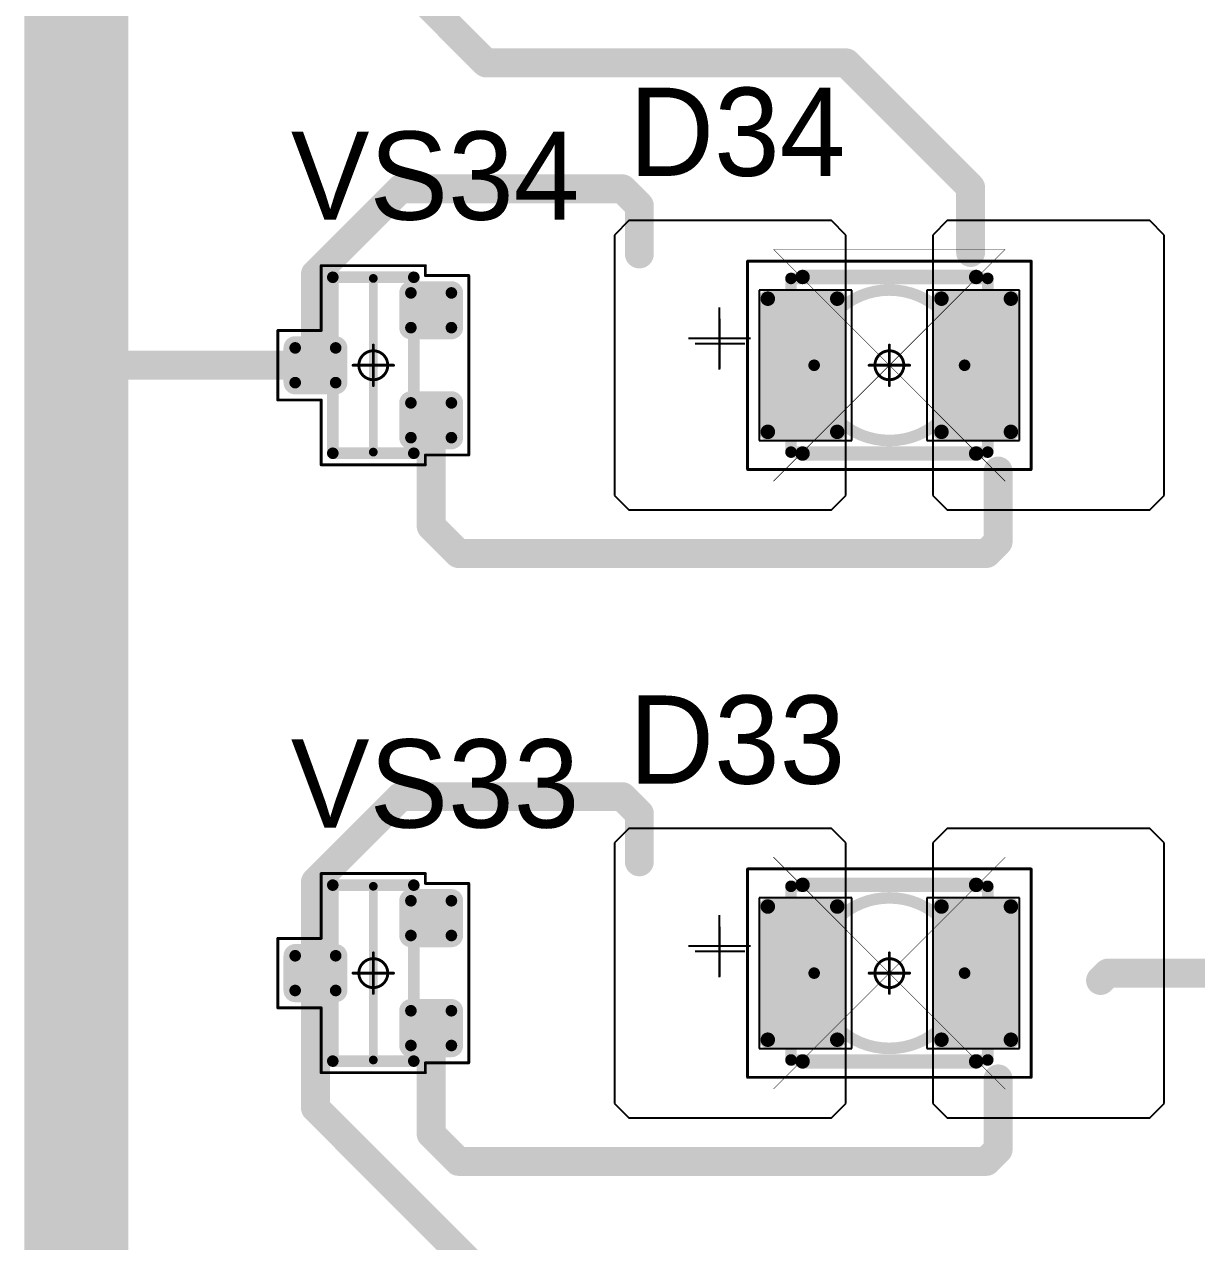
# Model space of a CAD drawing. Header units: millimetres. Extents: x 0 to 395, y 0 to 190.
# Drawn here: x 102.05 to 122.31, y 125.39 to 146.42 of the extents above; entities that cross this region are included whole.
import ezdxf

# ---------------------------------------------------------------- set-up
doc = ezdxf.new("R2010")
doc.units = ezdxf.units.MM
for name, color, linetype in [('Mechanical13', 56, 'Continuous'), ('Mechanical15', 56, 'Continuous'), ('Mechanical5', 56, 'Continuous'), ('TopLayer', 1, 'Continuous'), ('TopOverlay', 2, 'Continuous'), ('TopPaste', 8, 'Continuous'), ('TopSolder', 216, 'Continuous')]:
    doc.layers.add(name, color=color, linetype=linetype)

# ---------------------------------------------------------------- blocks, each defined once
blk = doc.blocks.new('SOT23_1150')
at = {"layer": 'Mechanical13', "const_width": 0.2}
for points in [[(0.7, 1.52), (-0.7, 1.52)], [(-0.7, 1.52), (-0.7, -1.52)], [(0.7, 1.52), (0.7, -1.52)], [(0.7, -1.52), (-0.7, -1.52)]]:
    blk.add_lwpolyline(points, dxfattribs=at)
at = {"layer": 'Mechanical13', "const_width": 0.1}
for points in [[(-0.75, 1.52, 1), (-0.65, 1.52, 1)], [(-0.75, 1.52, 1), (-0.65, 1.52, 1)], [(0.65, 1.52, 1), (0.75, 1.52, 1)], [(0.65, 1.52, 1), (0.75, 1.52, 1)], [(-0.75, -1.52, 1), (-0.65, -1.52, 1)], [(-0.75, -1.52, 1), (-0.65, -1.52, 1)], [(0.65, -1.52, 1), (0.75, -1.52, 1)], [(0.65, -1.52, 1), (0.75, -1.52, 1)]]:
    blk.add_lwpolyline(points, format="xyb", close=True, dxfattribs=at)
at = {"layer": 'Mechanical15', "const_width": 0.05}
for points in [[(-0.9, 1.72), (-0.9, 1.55)], [(0.9, 1.72), (-0.9, 1.72)], [(0.9, 1.72), (0.9, 0.6)], [(-1.65, 1.55), (-1.65, -1.55)], [(-0.9, 1.55), (-1.65, 1.55)], [(1.65, 0.6), (0.9, 0.6)], [(1.65, 0.6), (1.65, -0.6)], [(0, 0.35), (0, -0.35)], [(0.35, 0), (-0.35, 0)], [(1.65, -0.6), (0.9, -0.6)], [(0.9, -0.6), (0.9, -1.72)], [(-0.9, -1.55), (-1.65, -1.55)], [(-0.9, -1.55), (-0.9, -1.72)], [(0.9, -1.72), (-0.9, -1.72)]]:
    blk.add_lwpolyline(points, dxfattribs=at)
at = {"layer": 'Mechanical15'}
for points, const_width in [([(-0.913, 1.72, 1), (-0.888, 1.72, 1)], 0.025), ([(-0.913, 1.72, 1), (-0.888, 1.72, 1)], 0.025), ([(0.888, 1.72, 1), (0.913, 1.72, 1)], 0.025), ([(0.888, 1.72, 1), (0.913, 1.72, 1)], 0.025), ([(-1.662, 1.55, 1), (-1.637, 1.55, 1)], 0.025), ([(-1.662, 1.55, 1), (-1.637, 1.55, 1)], 0.025), ([(-0.913, 1.55, 1), (-0.888, 1.55, 1)], 0.025), ([(-0.913, 1.55, 1), (-0.888, 1.55, 1)], 0.025), ([(0.888, 0.6, 1), (0.913, 0.6, 1)], 0.025), ([(0.888, 0.6, 1), (0.913, 0.6, 1)], 0.025), ([(1.637, 0.6, 1), (1.662, 0.6, 1)], 0.025), ([(1.637, 0.6, 1), (1.662, 0.6, 1)], 0.025), ([(0.25, 0, 1), (-0.25, 0, 1)], 0.05), ([(-0.012, 0.35, 1), (0.012, 0.35, 1)], 0.025), ([(-0.362, 0, 1), (-0.337, 0, 1)], 0.025), ([(-0.262, 0, 1), (-0.238, 0, 1)], 0.025), ([(0.238, 0, 1), (0.262, 0, 1)], 0.025), ([(0.337, 0, 1), (0.362, 0, 1)], 0.025), ([(-0.012, -0.35, 1), (0.012, -0.35, 1)], 0.025), ([(0.888, -0.6, 1), (0.913, -0.6, 1)], 0.025), ([(0.888, -0.6, 1), (0.913, -0.6, 1)], 0.025), ([(1.637, -0.6, 1), (1.662, -0.6, 1)], 0.025), ([(1.637, -0.6, 1), (1.662, -0.6, 1)], 0.025), ([(-1.662, -1.55, 1), (-1.637, -1.55, 1)], 0.025), ([(-1.662, -1.55, 1), (-1.637, -1.55, 1)], 0.025), ([(-0.913, -1.55, 1), (-0.888, -1.55, 1)], 0.025), ([(-0.913, -1.55, 1), (-0.888, -1.55, 1)], 0.025), ([(-0.913, -1.72, 1), (-0.888, -1.72, 1)], 0.025), ([(-0.913, -1.72, 1), (-0.888, -1.72, 1)], 0.025), ([(0.888, -1.72, 1), (0.913, -1.72, 1)], 0.025), ([(0.888, -1.72, 1), (0.913, -1.72, 1)], 0.025)]:
    blk.add_lwpolyline(points, format="xyb", close=True, dxfattribs=dict(at, const_width=const_width))
at = {"layer": 'TopLayer', "const_width": 0.1}
for points in [[(-1.4, 1.25, 1), (-1.3, 1.25, 1)], [(-0.7, 1.25, 1), (-0.6, 1.25, 1)], [(-1.4, 0.65, 1), (-1.3, 0.65, 1)], [(-0.7, 0.65, 1), (-0.6, 0.65, 1)], [(0.6, 0.3, 1), (0.7, 0.3, 1)], [(1.3, 0.3, 1), (1.4, 0.3, 1)], [(0.6, -0.3, 1), (0.7, -0.3, 1)], [(1.3, -0.3, 1), (1.4, -0.3, 1)], [(-1.4, -0.65, 1), (-1.3, -0.65, 1)], [(-0.7, -0.65, 1), (-0.6, -0.65, 1)], [(-1.4, -1.25, 1), (-1.3, -1.25, 1)], [(-0.7, -1.25, 1), (-0.6, -1.25, 1)]]:
    blk.add_lwpolyline(points, format="xyb", close=True, dxfattribs=at)
at = {"layer": 'TopLayer'}
for points in [[(-1.35, 1.35), (-1.35, 0.55), (-0.65, 1.35), (-0.65, 0.55)], [(-1.45, 1.25), (-1.45, 0.65), (-0.55, 1.25), (-0.55, 0.65)], [(0.55, 0.3), (0.55, -0.3), (1.45, 0.3), (1.45, -0.3)], [(0.65, 0.4), (0.65, -0.4), (1.35, 0.4), (1.35, -0.4)], [(-1.35, -0.55), (-1.35, -1.35), (-0.65, -0.55), (-0.65, -1.35)], [(-1.45, -0.65), (-1.45, -1.25), (-0.55, -0.65), (-0.55, -1.25)]]:
    blk.add_solid(points, dxfattribs=at)
at = {"layer": 'TopOverlay', "const_width": 0.15}
blk.add_lwpolyline([(0, 1.5), (0, -1.5)], dxfattribs=at)
at = {"layer": 'TopOverlay', "const_width": 0.075}
for points in [[(-0.038, 1.5, 1), (0.038, 1.5, 1)], [(-0.038, -1.5, 1), (0.038, -1.5, 1)]]:
    blk.add_lwpolyline(points, format="xyb", close=True, dxfattribs=at)
at = {"layer": 'TopPaste', "const_width": 0.075}
for points in [[(-1.387, 1.25, 1), (-1.313, 1.25, 1)], [(-0.687, 1.25, 1), (-0.613, 1.25, 1)], [(-1.387, 0.65, 1), (-1.313, 0.65, 1)], [(-0.687, 0.65, 1), (-0.613, 0.65, 1)], [(0.613, 0.3, 1), (0.687, 0.3, 1)], [(1.313, 0.3, 1), (1.387, 0.3, 1)], [(0.613, -0.3, 1), (0.687, -0.3, 1)], [(1.313, -0.3, 1), (1.387, -0.3, 1)], [(-1.387, -0.65, 1), (-1.313, -0.65, 1)], [(-0.687, -0.65, 1), (-0.613, -0.65, 1)], [(-1.387, -1.25, 1), (-1.313, -1.25, 1)], [(-0.687, -1.25, 1), (-0.613, -1.25, 1)]]:
    blk.add_lwpolyline(points, format="xyb", close=True, dxfattribs=at)
at = {"layer": 'TopPaste'}
for points in [[(-1.35, 1.325), (-1.35, 0.575), (-0.65, 1.325), (-0.65, 0.575)], [(-1.425, 1.25), (-1.425, 0.65), (-0.575, 1.25), (-0.575, 0.65)], [(0.575, 0.3), (0.575, -0.3), (1.425, 0.3), (1.425, -0.3)], [(0.65, 0.375), (0.65, -0.375), (1.35, 0.375), (1.35, -0.375)], [(-1.35, -0.575), (-1.35, -1.325), (-0.65, -0.575), (-0.65, -1.325)], [(-1.425, -0.65), (-1.425, -1.25), (-0.575, -0.65), (-0.575, -1.25)]]:
    blk.add_solid(points, dxfattribs=at)
at = {"layer": 'TopSolder', "const_width": 0.202}
for points in [[(-1.451, 1.25, 1), (-1.249, 1.25, 1)], [(-0.751, 1.25, 1), (-0.549, 1.25, 1)], [(-1.451, 0.65, 1), (-1.249, 0.65, 1)], [(-0.751, 0.65, 1), (-0.549, 0.65, 1)], [(0.549, 0.3, 1), (0.751, 0.3, 1)], [(1.249, 0.3, 1), (1.451, 0.3, 1)], [(0.549, -0.3, 1), (0.751, -0.3, 1)], [(1.249, -0.3, 1), (1.451, -0.3, 1)], [(-1.451, -0.65, 1), (-1.249, -0.65, 1)], [(-0.751, -0.65, 1), (-0.549, -0.65, 1)], [(-1.451, -1.25, 1), (-1.249, -1.25, 1)], [(-0.751, -1.25, 1), (-0.549, -1.25, 1)]]:
    blk.add_lwpolyline(points, format="xyb", close=True, dxfattribs=at)
at = {"layer": 'TopSolder'}
for points in [[(-1.35, 1.452), (-1.35, 0.448), (-0.65, 1.452), (-0.65, 0.448)], [(-1.552, 1.25), (-1.552, 0.65), (-0.448, 1.25), (-0.448, 0.65)], [(0.65, 0.502), (0.65, -0.502), (1.35, 0.502), (1.35, -0.502)], [(0.448, 0.3), (0.448, -0.3), (1.552, 0.3), (1.552, -0.3)], [(-1.35, -0.448), (-1.35, -1.452), (-0.65, -0.448), (-0.65, -1.452)], [(-1.552, -0.65), (-1.552, -1.25), (-0.448, -0.65), (-0.448, -1.25)]]:
    blk.add_solid(points, dxfattribs=at)
blk = doc.blocks.new('SOT23_1151')
at = {"layer": 'Mechanical13', "const_width": 0.2}
for points in [[(0.7, 1.52), (-0.7, 1.52)], [(-0.7, 1.52), (-0.7, -1.52)], [(0.7, 1.52), (0.7, -1.52)], [(0.7, -1.52), (-0.7, -1.52)]]:
    blk.add_lwpolyline(points, dxfattribs=at)
at = {"layer": 'Mechanical13', "const_width": 0.1}
for points in [[(-0.75, 1.52, 1), (-0.65, 1.52, 1)], [(-0.75, 1.52, 1), (-0.65, 1.52, 1)], [(0.65, 1.52, 1), (0.75, 1.52, 1)], [(0.65, 1.52, 1), (0.75, 1.52, 1)], [(-0.75, -1.52, 1), (-0.65, -1.52, 1)], [(-0.75, -1.52, 1), (-0.65, -1.52, 1)], [(0.65, -1.52, 1), (0.75, -1.52, 1)], [(0.65, -1.52, 1), (0.75, -1.52, 1)]]:
    blk.add_lwpolyline(points, format="xyb", close=True, dxfattribs=at)
at = {"layer": 'Mechanical15', "const_width": 0.05}
for points in [[(-0.9, 1.72), (-0.9, 1.55)], [(0.9, 1.72), (-0.9, 1.72)], [(0.9, 1.72), (0.9, 0.6)], [(-1.65, 1.55), (-1.65, -1.55)], [(-0.9, 1.55), (-1.65, 1.55)], [(1.65, 0.6), (0.9, 0.6)], [(1.65, 0.6), (1.65, -0.6)], [(0, 0.35), (0, -0.35)], [(0.35, 0), (-0.35, 0)], [(1.65, -0.6), (0.9, -0.6)], [(0.9, -0.6), (0.9, -1.72)], [(-0.9, -1.55), (-1.65, -1.55)], [(-0.9, -1.55), (-0.9, -1.72)], [(0.9, -1.72), (-0.9, -1.72)]]:
    blk.add_lwpolyline(points, dxfattribs=at)
at = {"layer": 'Mechanical15'}
for points, const_width in [([(-0.913, 1.72, 1), (-0.888, 1.72, 1)], 0.025), ([(-0.913, 1.72, 1), (-0.888, 1.72, 1)], 0.025), ([(0.888, 1.72, 1), (0.913, 1.72, 1)], 0.025), ([(0.888, 1.72, 1), (0.913, 1.72, 1)], 0.025), ([(-1.662, 1.55, 1), (-1.637, 1.55, 1)], 0.025), ([(-1.662, 1.55, 1), (-1.637, 1.55, 1)], 0.025), ([(-0.913, 1.55, 1), (-0.888, 1.55, 1)], 0.025), ([(-0.913, 1.55, 1), (-0.888, 1.55, 1)], 0.025), ([(0.888, 0.6, 1), (0.913, 0.6, 1)], 0.025), ([(0.888, 0.6, 1), (0.913, 0.6, 1)], 0.025), ([(1.637, 0.6, 1), (1.662, 0.6, 1)], 0.025), ([(1.637, 0.6, 1), (1.662, 0.6, 1)], 0.025), ([(0.25, 0, 1), (-0.25, 0, 1)], 0.05), ([(-0.012, 0.35, 1), (0.012, 0.35, 1)], 0.025), ([(-0.362, 0, 1), (-0.337, 0, 1)], 0.025), ([(-0.262, 0, 1), (-0.238, 0, 1)], 0.025), ([(0.238, 0, 1), (0.262, 0, 1)], 0.025), ([(0.337, 0, 1), (0.362, 0, 1)], 0.025), ([(-0.012, -0.35, 1), (0.012, -0.35, 1)], 0.025), ([(0.888, -0.6, 1), (0.913, -0.6, 1)], 0.025), ([(0.888, -0.6, 1), (0.913, -0.6, 1)], 0.025), ([(1.637, -0.6, 1), (1.662, -0.6, 1)], 0.025), ([(1.637, -0.6, 1), (1.662, -0.6, 1)], 0.025), ([(-1.662, -1.55, 1), (-1.637, -1.55, 1)], 0.025), ([(-1.662, -1.55, 1), (-1.637, -1.55, 1)], 0.025), ([(-0.913, -1.55, 1), (-0.888, -1.55, 1)], 0.025), ([(-0.913, -1.55, 1), (-0.888, -1.55, 1)], 0.025), ([(-0.913, -1.72, 1), (-0.888, -1.72, 1)], 0.025), ([(-0.913, -1.72, 1), (-0.888, -1.72, 1)], 0.025), ([(0.888, -1.72, 1), (0.913, -1.72, 1)], 0.025), ([(0.888, -1.72, 1), (0.913, -1.72, 1)], 0.025)]:
    blk.add_lwpolyline(points, format="xyb", close=True, dxfattribs=dict(at, const_width=const_width))
at = {"layer": 'TopLayer', "const_width": 0.1}
for points in [[(-1.4, 1.25, 1), (-1.3, 1.25, 1)], [(-0.7, 1.25, 1), (-0.6, 1.25, 1)], [(-1.4, 0.65, 1), (-1.3, 0.65, 1)], [(-0.7, 0.65, 1), (-0.6, 0.65, 1)], [(0.6, 0.3, 1), (0.7, 0.3, 1)], [(1.3, 0.3, 1), (1.4, 0.3, 1)], [(0.6, -0.3, 1), (0.7, -0.3, 1)], [(1.3, -0.3, 1), (1.4, -0.3, 1)], [(-1.4, -0.65, 1), (-1.3, -0.65, 1)], [(-0.7, -0.65, 1), (-0.6, -0.65, 1)], [(-1.4, -1.25, 1), (-1.3, -1.25, 1)], [(-0.7, -1.25, 1), (-0.6, -1.25, 1)]]:
    blk.add_lwpolyline(points, format="xyb", close=True, dxfattribs=at)
at = {"layer": 'TopLayer'}
for points in [[(-1.35, 1.35), (-1.35, 0.55), (-0.65, 1.35), (-0.65, 0.55)], [(-1.45, 1.25), (-1.45, 0.65), (-0.55, 1.25), (-0.55, 0.65)], [(0.55, 0.3), (0.55, -0.3), (1.45, 0.3), (1.45, -0.3)], [(0.65, 0.4), (0.65, -0.4), (1.35, 0.4), (1.35, -0.4)], [(-1.35, -0.55), (-1.35, -1.35), (-0.65, -0.55), (-0.65, -1.35)], [(-1.45, -0.65), (-1.45, -1.25), (-0.55, -0.65), (-0.55, -1.25)]]:
    blk.add_solid(points, dxfattribs=at)
at = {"layer": 'TopOverlay', "const_width": 0.15}
blk.add_lwpolyline([(0, 1.5), (0, -1.5)], dxfattribs=at)
at = {"layer": 'TopOverlay', "const_width": 0.075}
for points in [[(-0.038, 1.5, 1), (0.038, 1.5, 1)], [(-0.038, -1.5, 1), (0.038, -1.5, 1)]]:
    blk.add_lwpolyline(points, format="xyb", close=True, dxfattribs=at)
at = {"layer": 'TopPaste', "const_width": 0.075}
for points in [[(-1.387, 1.25, 1), (-1.313, 1.25, 1)], [(-0.687, 1.25, 1), (-0.613, 1.25, 1)], [(-1.387, 0.65, 1), (-1.313, 0.65, 1)], [(-0.687, 0.65, 1), (-0.613, 0.65, 1)], [(0.613, 0.3, 1), (0.687, 0.3, 1)], [(1.313, 0.3, 1), (1.387, 0.3, 1)], [(0.613, -0.3, 1), (0.687, -0.3, 1)], [(1.313, -0.3, 1), (1.387, -0.3, 1)], [(-1.387, -0.65, 1), (-1.313, -0.65, 1)], [(-0.687, -0.65, 1), (-0.613, -0.65, 1)], [(-1.387, -1.25, 1), (-1.313, -1.25, 1)], [(-0.687, -1.25, 1), (-0.613, -1.25, 1)]]:
    blk.add_lwpolyline(points, format="xyb", close=True, dxfattribs=at)
at = {"layer": 'TopPaste'}
for points in [[(-1.35, 1.325), (-1.35, 0.575), (-0.65, 1.325), (-0.65, 0.575)], [(-1.425, 1.25), (-1.425, 0.65), (-0.575, 1.25), (-0.575, 0.65)], [(0.575, 0.3), (0.575, -0.3), (1.425, 0.3), (1.425, -0.3)], [(0.65, 0.375), (0.65, -0.375), (1.35, 0.375), (1.35, -0.375)], [(-1.35, -0.575), (-1.35, -1.325), (-0.65, -0.575), (-0.65, -1.325)], [(-1.425, -0.65), (-1.425, -1.25), (-0.575, -0.65), (-0.575, -1.25)]]:
    blk.add_solid(points, dxfattribs=at)
at = {"layer": 'TopSolder', "const_width": 0.202}
for points in [[(-1.451, 1.25, 1), (-1.249, 1.25, 1)], [(-0.751, 1.25, 1), (-0.549, 1.25, 1)], [(-1.451, 0.65, 1), (-1.249, 0.65, 1)], [(-0.751, 0.65, 1), (-0.549, 0.65, 1)], [(0.549, 0.3, 1), (0.751, 0.3, 1)], [(1.249, 0.3, 1), (1.451, 0.3, 1)], [(0.549, -0.3, 1), (0.751, -0.3, 1)], [(1.249, -0.3, 1), (1.451, -0.3, 1)], [(-1.451, -0.65, 1), (-1.249, -0.65, 1)], [(-0.751, -0.65, 1), (-0.549, -0.65, 1)], [(-1.451, -1.25, 1), (-1.249, -1.25, 1)], [(-0.751, -1.25, 1), (-0.549, -1.25, 1)]]:
    blk.add_lwpolyline(points, format="xyb", close=True, dxfattribs=at)
at = {"layer": 'TopSolder'}
for points in [[(-1.35, 1.452), (-1.35, 0.448), (-0.65, 1.452), (-0.65, 0.448)], [(-1.552, 1.25), (-1.552, 0.65), (-0.448, 1.25), (-0.448, 0.65)], [(0.65, 0.502), (0.65, -0.502), (1.35, 0.502), (1.35, -0.502)], [(0.448, 0.3), (0.448, -0.3), (1.552, 0.3), (1.552, -0.3)], [(-1.35, -0.448), (-1.35, -1.452), (-0.65, -0.448), (-0.65, -1.452)], [(-1.552, -0.65), (-1.552, -1.25), (-0.448, -0.65), (-0.448, -1.25)]]:
    blk.add_solid(points, dxfattribs=at)
blk = doc.blocks.new('T66G_4_1298')
at = {"layer": 'Mechanical13'}
for p, q in [((2.936, 0.071), (2.936, -1)), ((2.4, -0.464), (3.471, -0.464))]:
    blk.add_line(p, q, dxfattribs=at)
at = {"layer": 'Mechanical13', "const_width": 0.2}
for points in [[(1.7, 1.5), (-1.7, 1.5)], [(-1.7, 1.5), (-1.7, -1.5)], [(1.7, 1.5), (1.7, -1.5)], [(1.7, -1.5), (-1.7, -1.5)]]:
    blk.add_lwpolyline(points, dxfattribs=at)
at = {"layer": 'Mechanical13'}
for points, const_width in [([(-1.75, 1.5, 1), (-1.65, 1.5, 1)], 0.1), ([(-1.75, 1.5, 1), (-1.65, 1.5, 1)], 0.1), ([(1.65, 1.5, 1), (1.75, 1.5, 1)], 0.1), ([(1.65, 1.5, 1), (1.75, 1.5, 1)], 0.1), ([(1.3, 0, 1), (-1.3, 0, 1)], 0.2), ([(-1.35, 0, 1), (-1.25, 0, 1)], 0.1), ([(1.25, 0, 1), (1.35, 0, 1)], 0.1), ([(-1.75, -1.5, 1), (-1.65, -1.5, 1)], 0.1), ([(-1.75, -1.5, 1), (-1.65, -1.5, 1)], 0.1), ([(1.65, -1.5, 1), (1.75, -1.5, 1)], 0.1), ([(1.65, -1.5, 1), (1.75, -1.5, 1)], 0.1)]:
    blk.add_lwpolyline(points, format="xyb", close=True, dxfattribs=dict(at, const_width=const_width))
at = {"layer": 'Mechanical15', "const_width": 0.05}
for points in [[(-2.45, 1.8), (-2.45, -1.8)], [(2.45, 1.8), (-2.45, 1.8)], [(2.45, 1.8), (2.45, -1.8)], [(0, 0.35), (0, -0.35)], [(0.35, 0), (-0.35, 0)], [(2.45, -1.8), (-2.45, -1.8)]]:
    blk.add_lwpolyline(points, dxfattribs=at)
at = {"layer": 'Mechanical15'}
for points, const_width in [([(-2.462, 1.8, 1), (-2.438, 1.8, 1)], 0.025), ([(-2.462, 1.8, 1), (-2.438, 1.8, 1)], 0.025), ([(2.438, 1.8, 1), (2.462, 1.8, 1)], 0.025), ([(2.438, 1.8, 1), (2.462, 1.8, 1)], 0.025), ([(0.25, 0, 1), (-0.25, 0, 1)], 0.05), ([(-0.012, 0.35, 1), (0.012, 0.35, 1)], 0.025), ([(-0.362, 0, 1), (-0.337, 0, 1)], 0.025), ([(-0.262, 0, 1), (-0.238, 0, 1)], 0.025), ([(0.238, 0, 1), (0.262, 0, 1)], 0.025), ([(0.337, 0, 1), (0.362, 0, 1)], 0.025), ([(-0.012, -0.35, 1), (0.012, -0.35, 1)], 0.025), ([(-2.462, -1.8, 1), (-2.438, -1.8, 1)], 0.025), ([(-2.462, -1.8, 1), (-2.438, -1.8, 1)], 0.025), ([(2.438, -1.8, 1), (2.462, -1.8, 1)], 0.025), ([(2.438, -1.8, 1), (2.462, -1.8, 1)], 0.025)]:
    blk.add_lwpolyline(points, format="xyb", close=True, dxfattribs=dict(at, const_width=const_width))
at = {"layer": 'TopLayer'}
for p, q in [((-4.5, 2.5), (-4.75, 2.25)), ((-1, 2.5), (-4.5, 2.5)), ((-0.75, 2.25), (-1, 2.5)), ((1, 2.5), (0.75, 2.25)), ((4.5, 2.5), (1, 2.5)), ((4.75, 2.25), (4.5, 2.5)), ((-4.75, 2.25), (-4.75, -2.25)), ((-0.75, -2.25), (-0.75, 2.25)), ((0.75, 2.25), (0.75, -2.25)), ((4.75, -2.25), (4.75, 2.25)), ((-4.75, -2.25), (-4.5, -2.5)), ((-1, -2.5), (-0.75, -2.25)), ((0.75, -2.25), (1, -2.5)), ((4.5, -2.5), (4.75, -2.25)), ((-4.5, -2.5), (-1, -2.5)), ((1, -2.5), (4.5, -2.5))]:
    blk.add_line(p, q, dxfattribs=at)
at = {"layer": 'TopLayer', "const_width": 0.15}
for points in [[(-2.175, 1.15, 1), (-2.025, 1.15, 1)], [(-0.975, 1.15, 1), (-0.825, 1.15, 1)], [(0.825, 1.15, 1), (0.975, 1.15, 1)], [(2.025, 1.15, 1), (2.175, 1.15, 1)], [(-2.175, -1.15, 1), (-2.025, -1.15, 1)], [(-0.975, -1.15, 1), (-0.825, -1.15, 1)], [(0.825, -1.15, 1), (0.975, -1.15, 1)], [(2.025, -1.15, 1), (2.175, -1.15, 1)]]:
    blk.add_lwpolyline(points, format="xyb", close=True, dxfattribs=at)
at = {"layer": 'TopLayer'}
for points in [[(-0.9, 1.3), (-2.1, 1.3), (-0.9, -1.3), (-2.1, -1.3)], [(2.1, 1.3), (0.9, 1.3), (2.1, -1.3), (0.9, -1.3)], [(-0.75, 1.15), (-2.25, 1.15), (-0.75, -1.15), (-2.25, -1.15)], [(2.25, 1.15), (0.75, 1.15), (2.25, -1.15), (0.75, -1.15)]]:
    blk.add_solid(points, dxfattribs=at)
at = {"layer": 'TopOverlay'}
for p, q in [((2.928, 0.057), (2.928, -0.8)), ((2.5, -0.372), (3.357, -0.372))]:
    blk.add_line(p, q, dxfattribs=at)
at = {"layer": 'TopOverlay', "const_width": 0.25}
for points in [[(1.5, 1.525), (-1.5, 1.525)], [(1.5, -1.525), (-1.5, -1.525)]]:
    blk.add_lwpolyline(points, dxfattribs=at)
at = {"layer": 'TopOverlay', "const_width": 0.125}
for points in [[(-1.562, 1.525, 1), (-1.438, 1.525, 1)], [(1.438, 1.525, 1), (1.562, 1.525, 1)], [(-1.562, -1.525, 1), (-1.438, -1.525, 1)], [(1.438, -1.525, 1), (1.562, -1.525, 1)]]:
    blk.add_lwpolyline(points, format="xyb", close=True, dxfattribs=at)
at = {"layer": 'TopPaste', "const_width": 0.125}
for points in [[(-2.163, 1.15, 1), (-2.038, 1.15, 1)], [(-0.963, 1.15, 1), (-0.838, 1.15, 1)], [(0.838, 1.15, 1), (0.963, 1.15, 1)], [(2.038, 1.15, 1), (2.163, 1.15, 1)], [(-2.163, -1.15, 1), (-2.038, -1.15, 1)], [(-0.963, -1.15, 1), (-0.838, -1.15, 1)], [(0.838, -1.15, 1), (0.963, -1.15, 1)], [(2.038, -1.15, 1), (2.163, -1.15, 1)]]:
    blk.add_lwpolyline(points, format="xyb", close=True, dxfattribs=at)
at = {"layer": 'TopPaste'}
for points in [[(-0.9, 1.275), (-2.1, 1.275), (-0.9, -1.275), (-2.1, -1.275)], [(2.1, 1.275), (0.9, 1.275), (2.1, -1.275), (0.9, -1.275)], [(-0.775, 1.15), (-2.225, 1.15), (-0.775, -1.15), (-2.225, -1.15)], [(2.225, 1.15), (0.775, 1.15), (2.225, -1.15), (0.775, -1.15)]]:
    blk.add_solid(points, dxfattribs=at)
at = {"layer": 'TopSolder'}
for p, q in [((-2.25, 1.3), (-2.25, -1.3)), ((-0.65, 1.3), (-2.25, 1.3)), ((-0.65, -1.3), (-0.65, 1.3)), ((0.65, 1.3), (0.65, -1.3)), ((2.25, 1.3), (0.65, 1.3)), ((2.25, -1.3), (2.25, 1.3)), ((-2.25, -1.3), (-0.65, -1.3)), ((0.65, -1.3), (2.25, -1.3))]:
    blk.add_line(p, q, dxfattribs=at)
blk = doc.blocks.new('T66G_4_1299')
at = {"layer": 'Mechanical13'}
for p, q in [((2.936, 0.071), (2.936, -1)), ((2.4, -0.464), (3.471, -0.464))]:
    blk.add_line(p, q, dxfattribs=at)
at = {"layer": 'Mechanical13', "const_width": 0.2}
for points in [[(1.7, 1.5), (-1.7, 1.5)], [(-1.7, 1.5), (-1.7, -1.5)], [(1.7, 1.5), (1.7, -1.5)], [(1.7, -1.5), (-1.7, -1.5)]]:
    blk.add_lwpolyline(points, dxfattribs=at)
at = {"layer": 'Mechanical13'}
for points, const_width in [([(-1.75, 1.5, 1), (-1.65, 1.5, 1)], 0.1), ([(-1.75, 1.5, 1), (-1.65, 1.5, 1)], 0.1), ([(1.65, 1.5, 1), (1.75, 1.5, 1)], 0.1), ([(1.65, 1.5, 1), (1.75, 1.5, 1)], 0.1), ([(1.3, 0, 1), (-1.3, 0, 1)], 0.2), ([(-1.35, 0, 1), (-1.25, 0, 1)], 0.1), ([(1.25, 0, 1), (1.35, 0, 1)], 0.1), ([(-1.75, -1.5, 1), (-1.65, -1.5, 1)], 0.1), ([(-1.75, -1.5, 1), (-1.65, -1.5, 1)], 0.1), ([(1.65, -1.5, 1), (1.75, -1.5, 1)], 0.1), ([(1.65, -1.5, 1), (1.75, -1.5, 1)], 0.1)]:
    blk.add_lwpolyline(points, format="xyb", close=True, dxfattribs=dict(at, const_width=const_width))
at = {"layer": 'Mechanical15', "const_width": 0.05}
for points in [[(-2.45, 1.8), (-2.45, -1.8)], [(2.45, 1.8), (-2.45, 1.8)], [(2.45, 1.8), (2.45, -1.8)], [(0, 0.35), (0, -0.35)], [(0.35, 0), (-0.35, 0)], [(2.45, -1.8), (-2.45, -1.8)]]:
    blk.add_lwpolyline(points, dxfattribs=at)
at = {"layer": 'Mechanical15'}
for points, const_width in [([(-2.462, 1.8, 1), (-2.438, 1.8, 1)], 0.025), ([(-2.462, 1.8, 1), (-2.438, 1.8, 1)], 0.025), ([(2.438, 1.8, 1), (2.462, 1.8, 1)], 0.025), ([(2.438, 1.8, 1), (2.462, 1.8, 1)], 0.025), ([(0.25, 0, 1), (-0.25, 0, 1)], 0.05), ([(-0.012, 0.35, 1), (0.012, 0.35, 1)], 0.025), ([(-0.362, 0, 1), (-0.337, 0, 1)], 0.025), ([(-0.262, 0, 1), (-0.238, 0, 1)], 0.025), ([(0.238, 0, 1), (0.262, 0, 1)], 0.025), ([(0.337, 0, 1), (0.362, 0, 1)], 0.025), ([(-0.012, -0.35, 1), (0.012, -0.35, 1)], 0.025), ([(-2.462, -1.8, 1), (-2.438, -1.8, 1)], 0.025), ([(-2.462, -1.8, 1), (-2.438, -1.8, 1)], 0.025), ([(2.438, -1.8, 1), (2.462, -1.8, 1)], 0.025), ([(2.438, -1.8, 1), (2.462, -1.8, 1)], 0.025)]:
    blk.add_lwpolyline(points, format="xyb", close=True, dxfattribs=dict(at, const_width=const_width))
at = {"layer": 'TopLayer'}
for p, q in [((-4.5, 2.5), (-4.75, 2.25)), ((-1, 2.5), (-4.5, 2.5)), ((-0.75, 2.25), (-1, 2.5)), ((1, 2.5), (0.75, 2.25)), ((4.5, 2.5), (1, 2.5)), ((4.75, 2.25), (4.5, 2.5)), ((-4.75, 2.25), (-4.75, -2.25)), ((-0.75, -2.25), (-0.75, 2.25)), ((0.75, 2.25), (0.75, -2.25)), ((4.75, -2.25), (4.75, 2.25)), ((-4.75, -2.25), (-4.5, -2.5)), ((-1, -2.5), (-0.75, -2.25)), ((0.75, -2.25), (1, -2.5)), ((4.5, -2.5), (4.75, -2.25)), ((-4.5, -2.5), (-1, -2.5)), ((1, -2.5), (4.5, -2.5))]:
    blk.add_line(p, q, dxfattribs=at)
at = {"layer": 'TopLayer', "const_width": 0.15}
for points in [[(-2.175, 1.15, 1), (-2.025, 1.15, 1)], [(-0.975, 1.15, 1), (-0.825, 1.15, 1)], [(0.825, 1.15, 1), (0.975, 1.15, 1)], [(2.025, 1.15, 1), (2.175, 1.15, 1)], [(-2.175, -1.15, 1), (-2.025, -1.15, 1)], [(-0.975, -1.15, 1), (-0.825, -1.15, 1)], [(0.825, -1.15, 1), (0.975, -1.15, 1)], [(2.025, -1.15, 1), (2.175, -1.15, 1)]]:
    blk.add_lwpolyline(points, format="xyb", close=True, dxfattribs=at)
at = {"layer": 'TopLayer'}
for points in [[(-0.9, 1.3), (-2.1, 1.3), (-0.9, -1.3), (-2.1, -1.3)], [(2.1, 1.3), (0.9, 1.3), (2.1, -1.3), (0.9, -1.3)], [(-0.75, 1.15), (-2.25, 1.15), (-0.75, -1.15), (-2.25, -1.15)], [(2.25, 1.15), (0.75, 1.15), (2.25, -1.15), (0.75, -1.15)]]:
    blk.add_solid(points, dxfattribs=at)
at = {"layer": 'TopOverlay'}
for p, q in [((2.928, 0.057), (2.928, -0.8)), ((2.5, -0.372), (3.357, -0.372))]:
    blk.add_line(p, q, dxfattribs=at)
at = {"layer": 'TopOverlay', "const_width": 0.25}
for points in [[(1.5, 1.525), (-1.5, 1.525)], [(1.5, -1.525), (-1.5, -1.525)]]:
    blk.add_lwpolyline(points, dxfattribs=at)
at = {"layer": 'TopOverlay', "const_width": 0.125}
for points in [[(-1.562, 1.525, 1), (-1.438, 1.525, 1)], [(1.438, 1.525, 1), (1.562, 1.525, 1)], [(-1.562, -1.525, 1), (-1.438, -1.525, 1)], [(1.438, -1.525, 1), (1.562, -1.525, 1)]]:
    blk.add_lwpolyline(points, format="xyb", close=True, dxfattribs=at)
at = {"layer": 'TopPaste', "const_width": 0.125}
for points in [[(-2.163, 1.15, 1), (-2.038, 1.15, 1)], [(-0.963, 1.15, 1), (-0.838, 1.15, 1)], [(0.838, 1.15, 1), (0.963, 1.15, 1)], [(2.038, 1.15, 1), (2.163, 1.15, 1)], [(-2.163, -1.15, 1), (-2.038, -1.15, 1)], [(-0.963, -1.15, 1), (-0.838, -1.15, 1)], [(0.838, -1.15, 1), (0.963, -1.15, 1)], [(2.038, -1.15, 1), (2.163, -1.15, 1)]]:
    blk.add_lwpolyline(points, format="xyb", close=True, dxfattribs=at)
at = {"layer": 'TopPaste'}
for points in [[(-0.9, 1.275), (-2.1, 1.275), (-0.9, -1.275), (-2.1, -1.275)], [(2.1, 1.275), (0.9, 1.275), (2.1, -1.275), (0.9, -1.275)], [(-0.775, 1.15), (-2.225, 1.15), (-0.775, -1.15), (-2.225, -1.15)], [(2.225, 1.15), (0.775, 1.15), (2.225, -1.15), (0.775, -1.15)]]:
    blk.add_solid(points, dxfattribs=at)
at = {"layer": 'TopSolder'}
for p, q in [((-2.25, 1.3), (-2.25, -1.3)), ((-0.65, 1.3), (-2.25, 1.3)), ((-0.65, -1.3), (-0.65, 1.3)), ((0.65, 1.3), (0.65, -1.3)), ((2.25, 1.3), (0.65, 1.3)), ((2.25, -1.3), (2.25, 1.3)), ((-2.25, -1.3), (-0.65, -1.3)), ((0.65, -1.3), (2.25, -1.3))]:
    blk.add_line(p, q, dxfattribs=at)

msp = doc.modelspace()

# ---------------------------------------------------------------- linework, layer by layer
at = {"layer": 'Mechanical5'}
for points, const_width in [([(115, 138.527), (119, 142.527)], 0.01), ([(115, 142.527), (119, 138.527)], 0.01), ([(115, 142.527), (119, 142.527)], 0.001), ([(115, 138.527), (115, 142.527)], 0.001), ([(119, 138.527), (119, 142.527)], 0.001), ([(115, 138.527), (119, 138.527)], 0.001), ([(115, 128.027), (119, 132.027)], 0.01), ([(115, 132.027), (119, 128.027)], 0.01), ([(115, 132.027), (119, 132.027)], 0.001), ([(115, 128.027), (115, 132.027)], 0.001), ([(119, 128.027), (119, 132.027)], 0.001), ([(115, 128.027), (119, 128.027)], 0.001)]:
    msp.add_lwpolyline(points, dxfattribs=dict(at, const_width=const_width))
for points, const_width in [([(114.998, 142.527, 1), (115.003, 142.527, 1)], 0.005), ([(115, 142.527, 1), (115, 142.527, 1)], 0.0005), ([(115, 142.527, 1), (115, 142.527, 1)], 0.0005), ([(118.998, 142.527, 1), (119.003, 142.527, 1)], 0.005), ([(119, 142.527, 1), (119, 142.527, 1)], 0.0005), ([(119, 142.527, 1), (119, 142.527, 1)], 0.0005), ([(114.998, 138.527, 1), (115.003, 138.527, 1)], 0.005), ([(115, 138.527, 1), (115, 138.527, 1)], 0.0005), ([(115, 138.527, 1), (115, 138.527, 1)], 0.0005), ([(118.998, 138.527, 1), (119.003, 138.527, 1)], 0.005), ([(119, 138.527, 1), (119, 138.527, 1)], 0.0005), ([(119, 138.527, 1), (119, 138.527, 1)], 0.0005), ([(114.998, 132.027, 1), (115.003, 132.027, 1)], 0.005), ([(115, 132.027, 1), (115, 132.027, 1)], 0.0005), ([(115, 132.027, 1), (115, 132.027, 1)], 0.0005), ([(118.998, 132.027, 1), (119.003, 132.027, 1)], 0.005), ([(119, 132.027, 1), (119, 132.027, 1)], 0.0005), ([(119, 132.027, 1), (119, 132.027, 1)], 0.0005), ([(114.998, 128.027, 1), (115.003, 128.027, 1)], 0.005), ([(115, 128.027, 1), (115, 128.027, 1)], 0.0005), ([(115, 128.027, 1), (115, 128.027, 1)], 0.0005), ([(118.998, 128.027, 1), (119.003, 128.027, 1)], 0.005), ([(119, 128.027, 1), (119, 128.027, 1)], 0.0005), ([(119, 128.027, 1), (119, 128.027, 1)], 0.0005)]:
    msp.add_lwpolyline(points, format="xyb", close=True, dxfattribs=dict(at, const_width=const_width))
at = {"layer": 'TopLayer'}
for points, const_width in [([(102.95, 140.7), (102.95, 161.55)], 1.8), ([(107.081, 148.698), (110.029, 145.75)], 0.5), ([(110.029, 145.75), (116.254, 145.75)], 0.5), ([(116.254, 145.75), (118.404, 143.6)], 0.5), ([(118.404, 142.475), (118.404, 143.6)], 0.5), ([(107.081, 142.102), (108.554, 143.575)], 0.5), ([(108.554, 143.575), (112.386, 143.575)], 0.5), ([(112.386, 143.575), (112.679, 143.282)], 0.5), ([(112.679, 142.45), (112.679, 143.282)], 0.5), ([(107.081, 140.527), (107.081, 142.102)], 0.5), ([(102.95, 109.012), (102.95, 140.7)], 1.8), ([(102.95, 140.7), (103.123, 140.527)], 0.5), ([(103.123, 140.527), (107.081, 140.527)], 0.5), ([(109.081, 137.748), (109.081, 139.577)], 0.5), ([(118.879, 137.477), (118.879, 138.7)], 0.5), ([(109.081, 137.748), (109.554, 137.275)], 0.5), ([(109.554, 137.275), (118.677, 137.275)], 0.5), ([(118.677, 137.275), (118.879, 137.477)], 0.5), ([(107.081, 131.602), (108.554, 133.075)], 0.5), ([(108.554, 133.075), (112.386, 133.075)], 0.5), ([(112.386, 133.075), (112.679, 132.782)], 0.5), ([(112.679, 131.95), (112.679, 132.782)], 0.5), ([(107.081, 130.027), (107.081, 131.602)], 0.5), ([(107.081, 127.698), (107.081, 130.027)], 0.5), ([(120.65, 129.9), (120.777, 130.027)], 0.5), ([(120.777, 130.027), (125.426, 130.027)], 0.5), ([(109.081, 127.248), (109.081, 129.077)], 0.5), ([(118.879, 126.977), (118.879, 128.2)], 0.5), ([(107.081, 127.698), (110.029, 124.75)], 0.5), ([(109.081, 127.248), (109.554, 126.775)], 0.5), ([(118.677, 126.775), (118.879, 126.977)], 0.5), ([(109.554, 126.775), (118.677, 126.775)], 0.5)]:
    msp.add_lwpolyline(points, dxfattribs=dict(at, const_width=const_width))
for points, const_width in [([(109.904, 145.75, 1), (110.154, 145.75, 1)], 0.25), ([(109.904, 145.75, 1), (110.154, 145.75, 1)], 0.25), ([(116.129, 145.75, 1), (116.379, 145.75, 1)], 0.25), ([(116.129, 145.75, 1), (116.379, 145.75, 1)], 0.25), ([(118.279, 143.6, 1), (118.529, 143.6, 1)], 0.25), ([(118.279, 143.6, 1), (118.529, 143.6, 1)], 0.25), ([(108.429, 143.575, 1), (108.679, 143.575, 1)], 0.25), ([(108.429, 143.575, 1), (108.679, 143.575, 1)], 0.25), ([(112.261, 143.575, 1), (112.511, 143.575, 1)], 0.25), ([(112.261, 143.575, 1), (112.511, 143.575, 1)], 0.25), ([(112.554, 143.282, 1), (112.804, 143.282, 1)], 0.25), ([(112.554, 143.282, 1), (112.804, 143.282, 1)], 0.25), ([(112.554, 142.45, 1), (112.804, 142.45, 1)], 0.25), ([(118.279, 142.475, 1), (118.529, 142.475, 1)], 0.25), ([(106.956, 142.102, 1), (107.206, 142.102, 1)], 0.25), ([(106.956, 142.102, 1), (107.206, 142.102, 1)], 0.25), ([(102.5, 140.7, 1), (103.4, 140.7, 1)], 0.9), ([(102.5, 140.7, 1), (103.4, 140.7, 1)], 0.9), ([(102.825, 140.7, 1), (103.075, 140.7, 1)], 0.25), ([(102.998, 140.527, 1), (103.248, 140.527, 1)], 0.25), ([(102.998, 140.527, 1), (103.248, 140.527, 1)], 0.25), ([(106.956, 140.527, 1), (107.206, 140.527, 1)], 0.25), ([(106.956, 140.527, 1), (107.206, 140.527, 1)], 0.25), ([(108.956, 139.577, 1), (109.206, 139.577, 1)], 0.25), ([(118.754, 138.7, 1), (119.004, 138.7, 1)], 0.25), ([(108.956, 137.748, 1), (109.206, 137.748, 1)], 0.25), ([(108.956, 137.748, 1), (109.206, 137.748, 1)], 0.25), ([(109.429, 137.275, 1), (109.679, 137.275, 1)], 0.25), ([(109.429, 137.275, 1), (109.679, 137.275, 1)], 0.25), ([(118.552, 137.275, 1), (118.802, 137.275, 1)], 0.25), ([(118.552, 137.275, 1), (118.802, 137.275, 1)], 0.25), ([(118.754, 137.477, 1), (119.004, 137.477, 1)], 0.25), ([(118.754, 137.477, 1), (119.004, 137.477, 1)], 0.25), ([(108.429, 133.075, 1), (108.679, 133.075, 1)], 0.25), ([(108.429, 133.075, 1), (108.679, 133.075, 1)], 0.25), ([(112.261, 133.075, 1), (112.511, 133.075, 1)], 0.25), ([(112.261, 133.075, 1), (112.511, 133.075, 1)], 0.25), ([(112.554, 132.782, 1), (112.804, 132.782, 1)], 0.25), ([(112.554, 132.782, 1), (112.804, 132.782, 1)], 0.25), ([(112.554, 131.95, 1), (112.804, 131.95, 1)], 0.25), ([(106.956, 131.602, 1), (107.206, 131.602, 1)], 0.25), ([(106.956, 131.602, 1), (107.206, 131.602, 1)], 0.25), ([(106.956, 130.027, 1), (107.206, 130.027, 1)], 0.25), ([(106.956, 130.027, 1), (107.206, 130.027, 1)], 0.25), ([(120.652, 130.027, 1), (120.902, 130.027, 1)], 0.25), ([(120.652, 130.027, 1), (120.902, 130.027, 1)], 0.25), ([(120.525, 129.9, 1), (120.775, 129.9, 1)], 0.25), ([(108.956, 129.077, 1), (109.206, 129.077, 1)], 0.25), ([(118.754, 128.2, 1), (119.004, 128.2, 1)], 0.25), ([(106.956, 127.698, 1), (107.206, 127.698, 1)], 0.25), ([(106.956, 127.698, 1), (107.206, 127.698, 1)], 0.25), ([(108.956, 127.248, 1), (109.206, 127.248, 1)], 0.25), ([(108.956, 127.248, 1), (109.206, 127.248, 1)], 0.25), ([(118.754, 126.977, 1), (119.004, 126.977, 1)], 0.25), ([(118.754, 126.977, 1), (119.004, 126.977, 1)], 0.25), ([(109.429, 126.775, 1), (109.679, 126.775, 1)], 0.25), ([(109.429, 126.775, 1), (109.679, 126.775, 1)], 0.25), ([(118.552, 126.775, 1), (118.802, 126.775, 1)], 0.25), ([(118.552, 126.775, 1), (118.802, 126.775, 1)], 0.25)]:
    msp.add_lwpolyline(points, format="xyb", close=True, dxfattribs=dict(at, const_width=const_width))

# ---------------------------------------------------------------- block references
at = {"rotation": 180}
for name, p in [('T66G_4_1298', (117, 140.527)), ('SOT23_1150', (108.081, 140.527)), ('T66G_4_1299', (117, 130.027)), ('SOT23_1151', (108.081, 130.027))]:
    msp.add_blockref(name, p, dxfattribs=at)

# ---------------------------------------------------------------- texts
at = {"layer": 'TopOverlay'}
for s, p in [('D34', (112.5, 143.798)), ('VS34', (106.656, 143.041)), ('D33', (112.499, 133.299)), ('VS33', (106.656, 132.541))]:
    msp.add_text(s, height=1.524, dxfattribs=at).set_placement(p)

doc.saveas('drawing.dxf')
